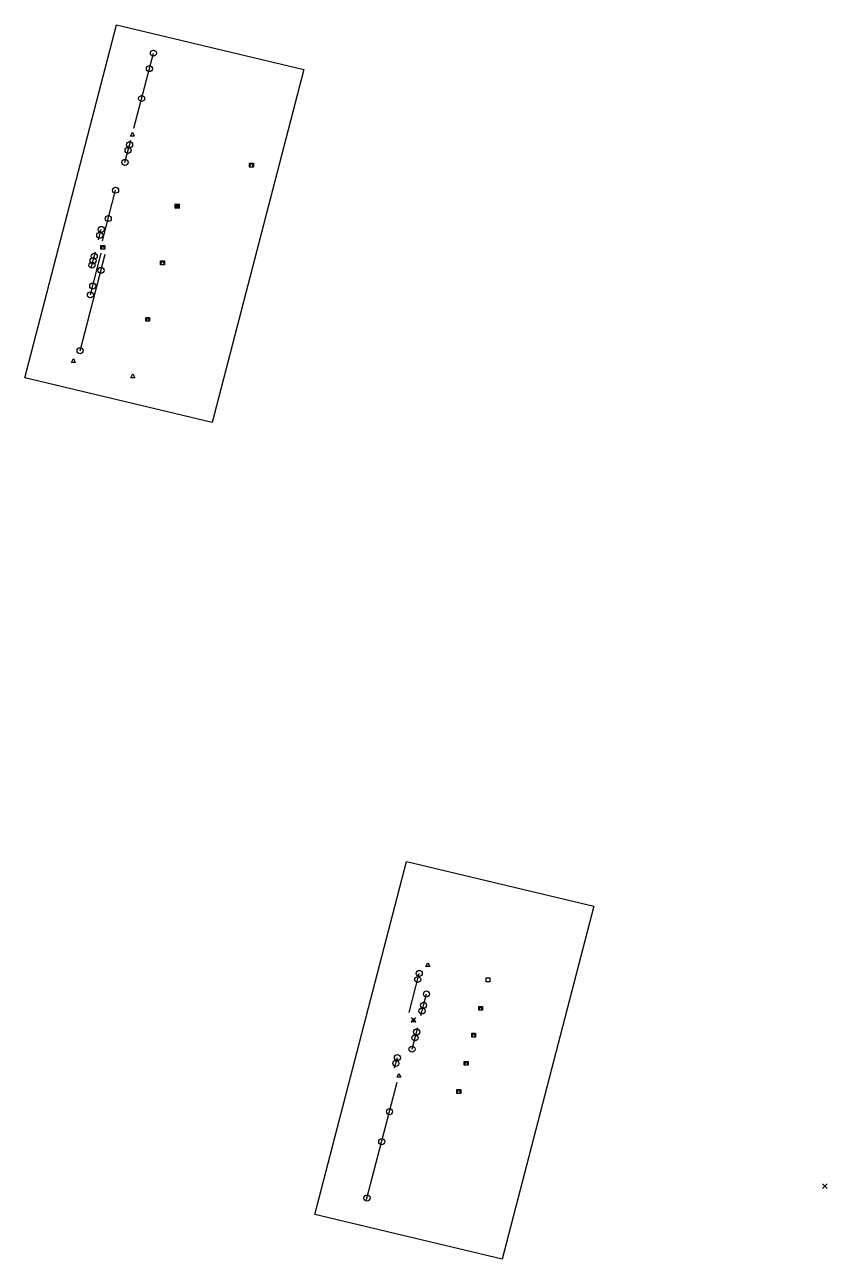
# Model space of a CAD drawing. Extents: x 10392 to 11962, y 4208 to 5122.
# Drawn here: x 11565 to 11962, y 4208 to 4820 of the extents above.
import ezdxf

# ---------------------------------------------------------------- set-up
doc = ezdxf.new("R2010")
doc.units = 0
doc.header["$MEASUREMENT"] = 0
for name, color, linetype in [('bpcs', 30, 'Continuous'), ('closure', 50, 'Continuous'), ('core', 1, 'Continuous'), ('instrument_sites', 40, 'Continuous'), ('stringpots', 110, 'Continuous')]:
    doc.layers.add(name, color=color, linetype=linetype)

msp = doc.modelspace()

# ---------------------------------------------------------------- linework, layer by layer
at = {"layer": 'bpcs', "linetype": 'Continuous'}
for p, q in [((11618.87, 4768.31), (11628.55, 4805.46)), ((11614.46, 4751.37), (11617.33, 4762.41)), ((11603.3, 4712.52), (11609.83, 4737.58)), ((11601.37, 4713.02), (11602.7, 4718.15)), ((11592.21, 4658.06), (11604.67, 4705.86)), ((11597.36, 4685.75), (11602.73, 4706.36)), ((11597.76, 4699.19), (11599.83, 4707.12)), ((11755.12, 4330.27), (11760.16, 4349.63)), ((11760.92, 4328.76), (11763.72, 4339.5)), ((11756.59, 4312.12), (11759.39, 4322.86)), ((11747.97, 4302.84), (11749.31, 4307.97)), ((11734.08, 4237.61), (11749.25, 4295.83))]:
    msp.add_line(p, q, dxfattribs=at)
for centre in [(11628.55, 4805.46), (11626.56, 4797.82), (11622.7, 4783.01), (11616, 4757.28), (11616.75, 4760.18), (11614.46, 4751.37), (11609.83, 4737.58), (11606.18, 4723.55), (11601.95, 4715.25), (11602.7, 4718.15), (11598.67, 4702.67), (11599.25, 4704.9), (11598.09, 4700.44), (11602.6, 4697.93), (11598.5, 4690.11), (11597.36, 4685.75), (11592.21, 4658.06), (11759.38, 4346.63), (11760.16, 4349.63), (11763.72, 4339.5), (11761.5, 4330.99), (11762.26, 4333.89), (11758.05, 4317.73), (11758.81, 4320.63), (11756.59, 4312.12), (11748.55, 4305.07), (11749.31, 4307.97), (11745.41, 4281.12), (11741.56, 4266.32), (11734.27, 4238.35)]:
    msp.add_circle(centre, 1.5, dxfattribs=at)
at = {"layer": 'closure', "linetype": 'Continuous'}
for points in [[(11618.1, 4766.32), (11619.06, 4764.4), (11617.15, 4764.4)], [(11677.09, 4750.95), (11678.05, 4749.03), (11676.14, 4749.03)], [(11640.3, 4730.61), (11641.26, 4728.69), (11639.34, 4728.69)], [(11603.5, 4710.27), (11604.46, 4708.35), (11602.54, 4708.35)], [(11633, 4702.59), (11633.96, 4700.67), (11632.04, 4700.67)], [(11625.7, 4674.57), (11626.66, 4672.65), (11624.74, 4672.65)], [(11588.9, 4654.23), (11589.86, 4652.31), (11587.94, 4652.31)], [(11618.39, 4646.58), (11619.35, 4644.66), (11617.43, 4644.66)], [(11764.4, 4354.96), (11765.36, 4353.04), (11763.44, 4353.04)], [(11790.52, 4333.3), (11791.48, 4331.39), (11789.56, 4331.39)], [(11757.25, 4327.53), (11758.21, 4325.61), (11756.3, 4325.61)], [(11787.06, 4320.02), (11788.01, 4318.1), (11786.1, 4318.1)], [(11783.42, 4306.06), (11784.38, 4304.15), (11782.46, 4304.15)], [(11750.11, 4300.09), (11751.06, 4298.18), (11749.15, 4298.18)], [(11779.78, 4292.1), (11780.74, 4290.19), (11778.83, 4290.19)]]:
    msp.add_lwpolyline(points, close=True, dxfattribs=at)
at = {"layer": 'core', "linetype": 'Continuous'}
for p, q in [((11639.14, 4730.81), (11641.46, 4728.49)), ((11641.46, 4730.81), (11639.14, 4728.49)), ((11756.1, 4327.73), (11758.41, 4325.41)), ((11758.41, 4327.73), (11756.1, 4325.41)), ((11959.84, 4245.35), (11962.16, 4243.03)), ((11962.16, 4245.35), (11959.84, 4243.03))]:
    msp.add_line(p, q, dxfattribs=at)
at = {"layer": 'instrument_sites'}
for points in [[(11610.2, 4819.56), (11703.03, 4797.34), (11657.65, 4622.46), (11564.82, 4644.69)], [(11753.77, 4405.14), (11846.61, 4382.91), (11801.23, 4208.04), (11708.39, 4230.26)]]:
    msp.add_lwpolyline(points, close=True, dxfattribs=at)
at = {"layer": 'stringpots', "linetype": 'Continuous'}
for points in [[(11676.14, 4750.95), (11678.05, 4750.95), (11678.05, 4749.03), (11676.14, 4749.03)], [(11639.34, 4730.61), (11641.26, 4730.61), (11641.26, 4728.69), (11639.34, 4728.69)], [(11602.54, 4710.27), (11604.46, 4710.27), (11604.46, 4708.35), (11602.54, 4708.35)], [(11632.04, 4702.59), (11633.96, 4702.59), (11633.96, 4700.67), (11632.04, 4700.67)], [(11624.74, 4674.57), (11626.66, 4674.57), (11626.66, 4672.65), (11624.74, 4672.65)], [(11793.24, 4347.45), (11795.16, 4347.45), (11795.16, 4345.54), (11793.24, 4345.54)], [(11789.56, 4333.3), (11791.48, 4333.3), (11791.48, 4331.39), (11789.56, 4331.39)], [(11786.1, 4320.02), (11788.01, 4320.02), (11788.01, 4318.1), (11786.1, 4318.1)], [(11782.46, 4306.06), (11784.38, 4306.06), (11784.38, 4304.15), (11782.46, 4304.15)], [(11778.83, 4292.1), (11780.74, 4292.1), (11780.74, 4290.19), (11778.83, 4290.19)]]:
    msp.add_lwpolyline(points, close=True, dxfattribs=at)

doc.saveas('drawing.dxf')
